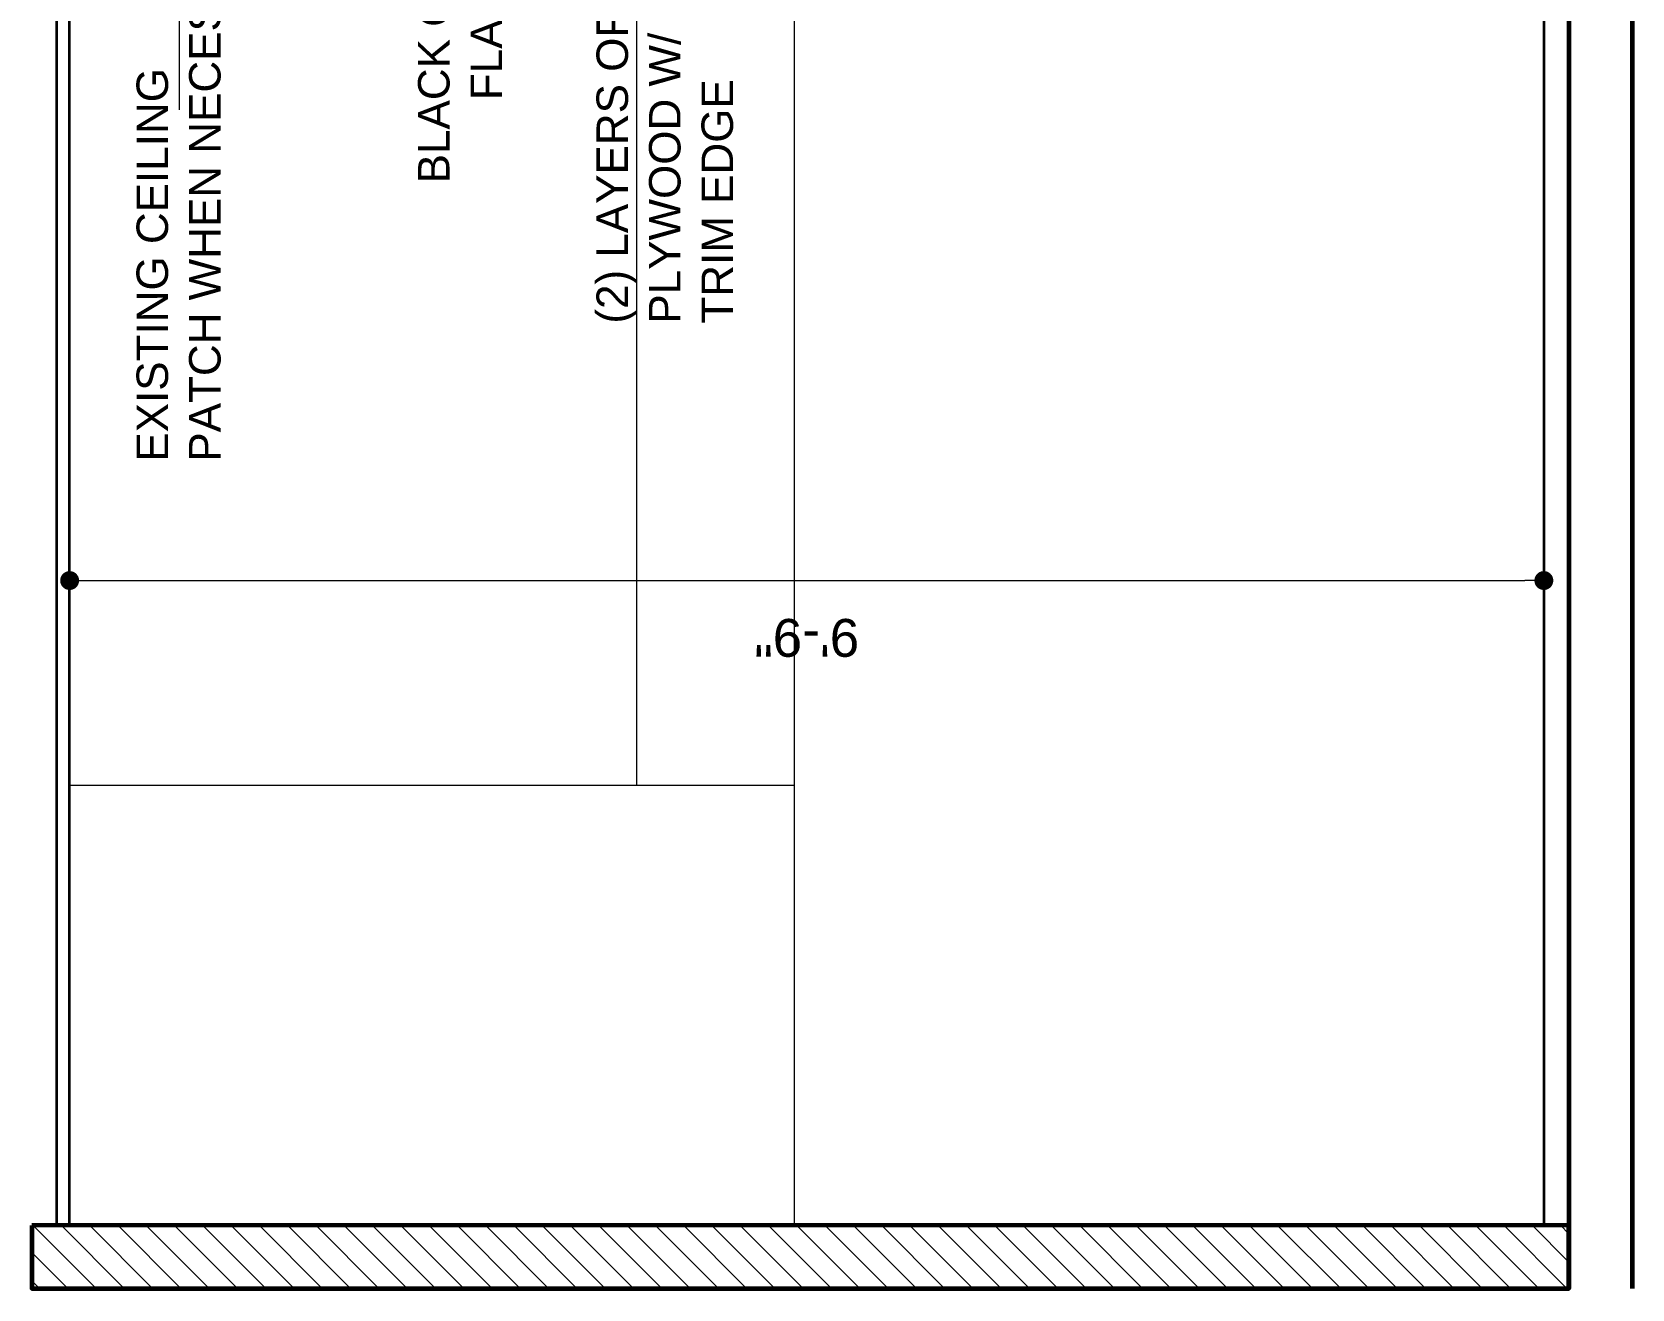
# Model space of a CAD drawing. Extents: x -566 to 72611, y -487 to 32334.
# Drawn here: x 1088.7 to 1215.7, y -10 to 89.7 of the extents above; entities that cross this region are included whole.
import ezdxf

# ---------------------------------------------------------------- set-up
doc = ezdxf.new("R2010")
doc.units = 0
doc.header["$LTSCALE"] = 0.5
doc.header["$MEASUREMENT"] = 0
doc.layers.get('0').update_dxf_attribs({"color": 20, "linetype": 'CONTINUOUS'})
doc.layers.get('DEFPOINTS').update_dxf_attribs({"linetype": 'CONTINUOUS', "lineweight": 5})
for name, color, linetype, lineweight in [('Annotations', 40, 'CONTINUOUS', 5), ('Framing', 142, 'CONTINUOUS', 35), ('hatch', 253, 'CONTINUOUS', 5), ('viewed', 160, 'CONTINUOUS', 13), ('walls', 191, 'CONTINUOUS', 60)]:
    doc.layers.add(name, color=color, linetype=linetype, lineweight=lineweight)
doc.layers.add('layout', color=7, linetype='CONTINUOUS', lineweight=5, true_color=0xcfcfcf)
doc.styles.get("Standard").update_dxf_attribs({"font": 'arial.ttf'})
doc.dimstyles.new('Arch96', dxfattribs={"dimscale": 96, "dimtxt": 0.03125, "dimasz": 0.015625, "dimexe": 0.046875, "dimexo": 0.0625, "dimgap": 0.03125, "dimtad": 1, "dimtoh": 1, "dimdec": 4, "dimzin": 3, "dimdsep": 46, "dimlunit": 4, "dimtxsty": 'Standard', "dimblk": 'DOT', "dimcen": 0, "dimdle": 0.046875, "dimclrd": 256, "dimclre": 256, "dimclrt": 256, "dimaunit": 1, "dimadec": 3, "dimazin": 2, "dimtfac": 1, "dimtdec": 4, "dimtmove": 2, "dimatfit": 3, "dimldrblk": 'ARO14', "dimfxl": 1, "dimfrac": 2, "dimlwd": -1, "dimlwe": -1, "dimarcsym": 0})

# ---------------------------------------------------------------- blocks, each defined once
blk = doc.blocks.new('_Dot')
at = {"color": 0, "linetype": 'ByBlock', "lineweight": -2}
blk.add_line((-0.5, 0), (-1, 0), dxfattribs=at)
at = {"color": 0, "linetype": 'ByBlock', "const_width": 0.5}
blk.add_lwpolyline([(-0.25, 0, 1), (0.25, 0, 1)], format="xyb", close=True, dxfattribs=at)
blk = doc.blocks.new('*D55')
at = {"layer": 'Annotations', "transparency": 16777216}
for p, q in [((1091.73, 35.95), (1091.73, 50.7)), ((1208.73, 35.95), (1208.73, 50.7)), ((1093.23, 46.2), (1207.23, 46.2))]:
    blk.add_line(p, q, dxfattribs=at)
at = {"layer": 'DEFPOINTS', "color": 0, "transparency": 16777216}
for p in [(1208.73, 46.2), (1091.73, 29.95, 99), (1208.73, 29.95)]:
    blk.add_point(p, dxfattribs=at)
at = {"layer": 'Annotations', "transparency": 16777216, "xscale": 1.5, "yscale": 1.5, "zscale": 1.5, "rotation": 180}
blk.add_blockref('_Dot', (1091.73, 46.2), dxfattribs=at)
at = {"layer": 'Annotations', "transparency": 16777216, "xscale": 1.5, "yscale": 1.5, "zscale": 1.5}
blk.add_blockref('_Dot', (1208.73, 46.2), dxfattribs=at)
at = {"layer": 'Annotations', "transparency": 16777216, "insert": (1150.23, 41.67), "char_height": 3, "attachment_point": 5, "rotation": 180}
blk.add_mtext('9\'-9"', dxfattribs=at)
blk = doc.blocks.new('ARO14')
blk.add_line((0, 0), (-1.021, 0))
at = {"const_width": 0.0625}
blk.add_lwpolyline([(-0.77, 0.468), (0, 0), (-0.77, -0.468)], dxfattribs=at)

msp = doc.modelspace()

# ---------------------------------------------------------------- hatches: boundary and pattern name
at = {"layer": 'hatch'}
h = msp.add_hatch(dxfattribs=at)
h.set_pattern_fill('ANSI31', color=256, scale=0.5, style=0)
h.set_pattern_definition([(315, (-483.308, 213.3685), (1.122532, 1.122532), [])])
h.paths.add_polyline_path([(1088.74218, -5), (1088.74218, -9.98574), (1210.72504, -9.98574), (1210.72504, -4.98003)])

# ---------------------------------------------------------------- linework, layer by layer
for p, q in [((1115.53647, -4.98003), (1088.74218, -4.98003)), ((1088.74218, -4.98003), (1115.53647, -4.98003)), ((1115.53647, -4.98003), (1088.74218, -4.98003)), ((1088.74218, -4.98003), (1115.53647, -4.98003)), ((1088.74218, -4.98003), (1115.53647, -4.98003)), ((1115.53647, -4.98003), (1088.74218, -4.98003)), ((1115.53647, -4.9286), (1115.53647, -5.03146)), ((1115.53647, -4.98003), (1128.47932, -4.98003)), ((1128.47932, -4.98003), (1115.53647, -4.98003)), ((1115.53647, -4.98003), (1128.47932, -4.98003)), ((1128.47932, -4.98003), (1115.53647, -4.98003)), ((1115.53647, -4.98003), (1128.47932, -4.98003)), ((1128.47932, -4.98003), (1115.53647, -4.98003)), ((1124.7079, -4.9286), (1124.7079, -5.03146)), ((1124.7079, -4.98003), (1127.00504, -4.98003)), ((1127.00504, -4.98003), (1124.7079, -4.98003)), ((1127.00504, -4.98003), (1124.7079, -4.98003)), ((1124.7079, -4.98003), (1127.00504, -4.98003)), ((1124.7079, -4.98003), (1127.00504, -4.98003)), ((1127.00504, -4.98003), (1124.7079, -4.98003)), ((1124.7079, -4.98003), (1128.47932, -4.98003)), ((1128.47932, -4.98003), (1124.7079, -4.98003)), ((1127.00504, -4.9286), (1127.00504, -5.03146)), ((1127.00504, -4.9286), (1127.00504, -5.03146)), ((1127.00504, -4.9286), (1127.00504, -5.03146)), ((1127.00504, -4.98003), (1128.73647, -4.98003)), ((1128.73647, -4.98003), (1127.00504, -4.98003)), ((1128.73647, -4.98003), (1127.00504, -4.98003)), ((1127.00504, -4.98003), (1128.73647, -4.98003)), ((1128.47932, -4.9286), (1128.47932, -5.03146)), ((1128.47932, -4.9286), (1128.47932, -5.03146)), ((1128.47932, -4.9286), (1128.47932, -5.03146)), ((1128.47932, -4.9286), (1128.47932, -5.03146)), ((1128.73647, -4.9286), (1128.73647, -5.03146)), ((1128.73647, -4.9286), (1128.73647, -5.03146)), ((1128.73647, -4.9286), (1128.73647, -5.03146)), ((1149.11932, -4.98003), (1128.73647, -4.98003)), ((1128.73647, -4.98003), (1149.11932, -4.98003)), ((1128.73647, -4.98003), (1149.11932, -4.98003)), ((1149.11932, -4.98003), (1128.73647, -4.98003)), ((1149.11932, -4.98003), (1128.73647, -4.98003)), ((1128.73647, -4.98003), (1149.11932, -4.98003)), ((1149.11932, -4.9286), (1149.11932, -5.03146)), ((1149.11932, -4.9286), (1149.11932, -5.03146)), ((1188.73647, -4.98003), (1149.11932, -4.98003)), ((1149.11932, -4.98003), (1188.73647, -4.98003)), ((1188.73647, -4.98003), (1149.11932, -4.98003)), ((1149.11932, -4.98003), (1188.73647, -4.98003)), ((1188.73647, -4.98003), (1149.11932, -4.98003)), ((1149.11932, -4.98003), (1188.73647, -4.98003)), ((1088.74218, -9.98574), (1115.53647, -9.98574)), ((1088.74218, -9.98574), (1115.53647, -9.98574)), ((1115.53647, -9.98574), (1088.74218, -9.98574)), ((1122.89075, -9.98574), (1088.74218, -9.98574)), ((1115.53647, -9.93432), (1115.53647, -10.03717)), ((1115.53647, -9.93432), (1115.53647, -10.03717)), ((1128.47932, -9.98574), (1115.53647, -9.98574)), ((1115.53647, -9.98574), (1128.47932, -9.98574)), ((1115.53647, -9.98574), (1128.47932, -9.98574)), ((1127.00504, -9.98574), (1122.89075, -9.98574)), ((1128.73647, -9.98574), (1127.00504, -9.98574)), ((1128.73647, -9.93432), (1128.73647, -10.03717)), ((1128.73647, -9.98574), (1149.11932, -9.98574)), ((1149.11932, -9.98574), (1128.73647, -9.98574)), ((1128.73647, -9.98574), (1149.11932, -9.98574)), ((1208.72504, -9.98574), (1128.73647, -9.98574)), ((1149.11932, -9.93432), (1149.11932, -10.03717)), ((1149.11932, -9.98574), (1188.73647, -9.98574)), ((1188.73647, -9.98574), (1149.11932, -9.98574)), ((1149.11932, -9.98574), (1188.73647, -9.98574))]:
    msp.add_line(p, q)
at = {"layer": 'Framing'}
for p, q in [((1208.72504, 349.49997), (1208.72504, -4.98036)), ((1090.72504, -5), (1090.72504, 169.75711)), ((1091.72504, -5), (1091.72504, 169.75711))]:
    msp.add_line(p, q, dxfattribs=at)
at = {"layer": 'hatch'}
msp.add_line((1091.72504, 29.94998, 99), (1149.22504, 29.94998, 99), dxfattribs=at)
at = {"layer": 'layout'}
msp.add_line((1136.72504, 149.24997), (1136.72504, 29.94998), dxfattribs=at)
at = {"layer": 'viewed'}
msp.add_line((1149.22504, 97.49997), (1149.22504, -5), dxfattribs=at)
at = {"layer": 'walls'}
for p, q in [((1210.72504, 354.50568), (1210.72504, -9.98574)), ((1215.72504, 354.50568), (1215.72504, -9.98574))]:
    msp.add_line(p, q, dxfattribs=at)
msp.add_lwpolyline([(1088.74218, -5), (1088.74218, -9.98574), (1210.72504, -9.98574), (1210.72504, -4.98003)], close=True, dxfattribs=at)

# ---------------------------------------------------------------- texts
at = {"layer": 'Annotations', "char_height": 2.5, "rotation": 90}
for s, insert, attachment_point in [('{\\fHelvetica|b0|i0|c0|p2;BLACK GAS PIPE W/ FLANGES (TYP.)}', (1119.38026, 111.68935, 34), 3), ('(2) LAYERS OF GRADE B PLYWOOD W/ 1X2 WOOD TRIM EDGE', (1133.54218, 66.59416, 34), 1), ('EXISTING CEILING\\PPATCH WHEN NECESSARY', (1097.03853, 55.63614, 34), 1)]:
    msp.add_mtext_dynamic_manual_height_columns(s, width=49.0944694, gutter_width=12.5, heights=[0], dxfattribs=dict(at, insert=insert, attachment_point=attachment_point))

# ---------------------------------------------------------------- dimensions: what is measured, and where the dimension line sits
at = {"layer": 'Annotations'}
dim = msp.add_linear_dim(base=(1208.72504, 46.19986), p1=(1091.72504, 29.94998, 99), p2=(1208.72504, 29.94998), angle=180, dimstyle='Arch96', dxfattribs=at)
dim.commit()
dim.dimension.update_dxf_attribs({"geometry": '*D55', "text_midpoint": (1150.22504, 41.66814)})

# ---------------------------------------------------------------- leaders
msp.add_leader([(1092.03445, 109.38359), (1100.43286, 109.38359), (1100.43286, 83.55702)], dimstyle='Arch96', override={"dimtad": 0, "dimldrblk": 'Dot'}, dxfattribs=at)

doc.saveas('drawing.dxf')
